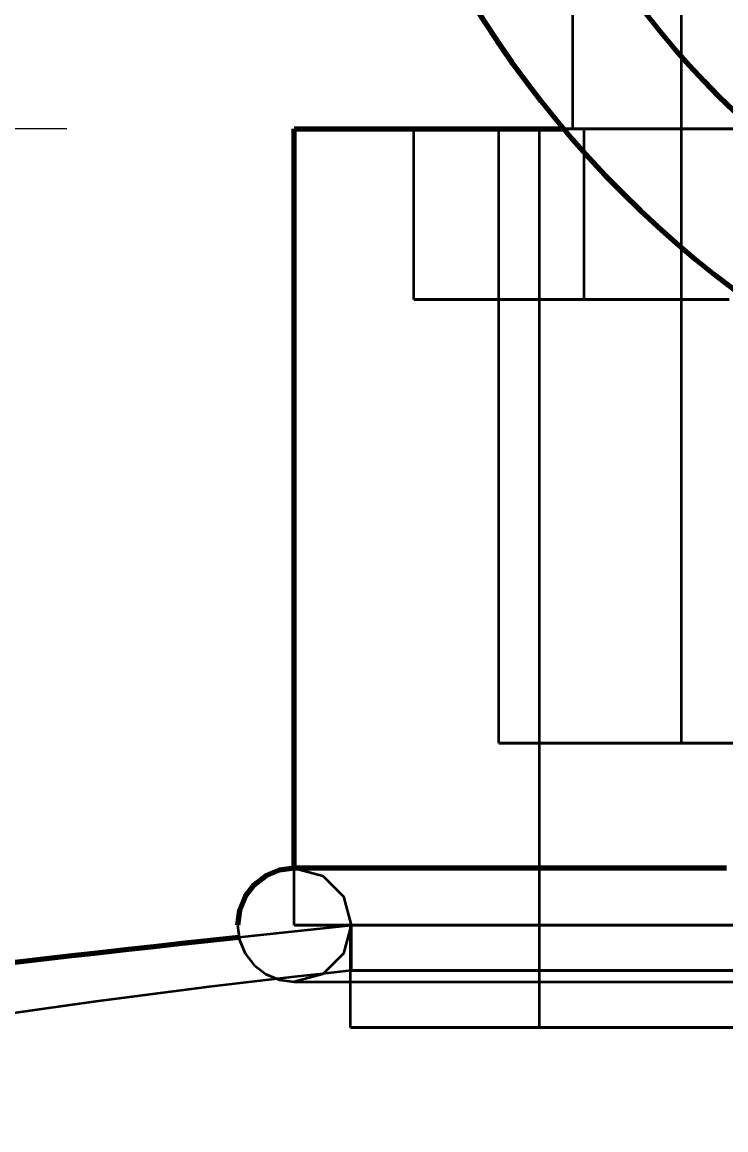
# Model space of a CAD drawing. Header units: millimetres. Extents: x 0 to 2208, y 0 to 420.
# Drawn here: x 99.356 to 101.831, y 229.63 to 233.525 of the extents above; entities that cross this region are included whole.
import ezdxf

# ---------------------------------------------------------------- set-up
doc = ezdxf.new("R2010")
doc.units = ezdxf.units.MM
doc.linetypes.add('IRAM-E-TRAZOS', pattern=[5, 4, -1])
for name, color, linetype, lineweight in [('01-VISIBLE', 7, 'CONTINUOUS', 70), ('02-OCULTA', 4, 'IRAM-E-TRAZOS', 35), ('04-COTA', 3, 'CONTINUOUS', 18), ('08-FINA', 5, 'CONTINUOUS', 18)]:
    doc.layers.add(name, color=color, linetype=linetype, lineweight=lineweight)
doc.styles.add('ISO3098', font='isocpeur.ttf')
doc.dimstyles.new('FLAMA-IRAM', dxfattribs={"dimtxt": 3.5, "dimasz": 3.5, "dimexe": 2, "dimexo": 1.5, "dimgap": 1, "dimtad": 1, "dimdec": 1, "dimtxsty": 'ISO3098', "dimblk": 'IRAM_FLECHA', "dimblk1": 'IRAM_FLECHA', "dimblk2": 'IRAM_FLECHA', "dimcen": 2.5, "dimclrd": 256, "dimclre": 256, "dimclrt": 256, "dimazin": 3, "dimtfac": 1, "dimtmove": 0, "dimatfit": 3, "dimlwd": 18, "dimlwe": 18})

# ---------------------------------------------------------------- blocks, each defined once
blk = doc.blocks.new('IRAM_FLECHA')
blk.add_solid([(0, 0), (-1, 0.125), (-1, -0.125)])

msp = doc.modelspace()

# ---------------------------------------------------------------- linework, layer by layer
at = {"layer": '01-VISIBLE'}
msp.add_line((100.313, 230.5503), (100.313, 233.1503), dxfattribs=at)
for points in [[(100.313, 233.1503), (100.4183, 233.1503), (100.5235, 233.1503), (100.6288, 233.1503), (100.734, 233.1503), (100.8393, 233.1503), (100.9445, 233.1503), (101.0498, 233.1503), (101.155, 233.1503), (101.2603, 233.1503)], [(100.313, 230.5503), (100.2612, 230.5435), (100.213, 230.5235), (100.1716, 230.4917), (100.1398, 230.4503), (100.1198, 230.402), (100.113, 230.3503)], [(101.8335, 230.5503), (101.7322, 230.5503), (101.6308, 230.5503), (101.5294, 230.5503), (101.4281, 230.5503), (101.3267, 230.5503), (101.2253, 230.5503), (101.124, 230.5503), (101.0226, 230.5503), (100.9212, 230.5503), (100.8198, 230.5503), (100.7185, 230.5503), (100.6171, 230.5503), (100.5157, 230.5503), (100.4144, 230.5503), (100.313, 230.5503)], [(99.3206, 230.2185), (99.4202, 230.2302), (99.5197, 230.2417), (99.6193, 230.253), (99.719, 230.2642), (99.8186, 230.2754), (99.9182, 230.2864), (100.0179, 230.2972), (100.1175, 230.308)]]:
    msp.add_lwpolyline(points, dxfattribs=at)
msp.add_circle((104.013, 235.4703), 3.12, dxfattribs=at)
msp.add_arc((104.013, 235.4703), 3.6, 90, -90, dxfattribs=at)
at = {"layer": '02-OCULTA'}
for p, q in [((101.293, 233.1503), (101.293, 233.9703)), ((101.6754, 233.1503), (101.6754, 233.9703)), ((100.733, 232.5503), (100.733, 233.1503)), ((101.033, 230.9903), (101.033, 233.1503)), ((101.1754, 229.9899), (101.1754, 233.1503)), ((101.333, 232.5503), (101.333, 233.1503)), ((101.6754, 230.9903), (101.6754, 233.1503)), ((100.313, 230.3503), (100.313, 230.5503)), ((100.511, 229.9899), (100.511, 230.3503)), ((100.513, 230.3503), (100.513, 230.1899))]:
    msp.add_line(p, q, dxfattribs=at)
for points in [[(101.913, 233.1503), (101.813, 233.1503), (101.713, 233.1503), (101.613, 233.1503), (101.513, 233.1503), (101.413, 233.1503), (101.313, 233.1503), (101.213, 233.1503), (101.113, 233.1503), (101.013, 233.1503), (100.913, 233.1503), (100.813, 233.1503), (100.713, 233.1503), (100.613, 233.1503), (100.513, 233.1503), (100.413, 233.1503), (100.313, 233.1503)], [(101.8432, 233.1503), (101.7422, 233.1503), (101.6413, 233.1503), (101.5404, 233.1503), (101.4395, 233.1503), (101.3385, 233.1503), (101.2376, 233.1503), (101.1367, 233.1503), (101.0358, 233.1503), (100.9348, 233.1503), (100.8339, 233.1503), (100.733, 233.1503)], [(100.733, 233.1503), (100.8339, 233.1503), (100.9348, 233.1503), (101.0358, 233.1503), (101.1367, 233.1503), (101.2376, 233.1503), (101.3385, 233.1503), (101.4395, 233.1503), (101.5404, 233.1503), (101.6413, 233.1503), (101.7422, 233.1503), (101.8432, 233.1503)], [(101.8411, 233.1503), (101.7401, 233.1503), (101.6391, 233.1503), (101.5381, 233.1503), (101.4371, 233.1503), (101.3361, 233.1503), (101.235, 233.1503), (101.134, 233.1503), (101.033, 233.1503)], [(101.033, 233.1503), (101.134, 233.1503), (101.235, 233.1503), (101.3361, 233.1503), (101.4371, 233.1503), (101.5381, 233.1503), (101.6391, 233.1503), (101.7401, 233.1503), (101.8411, 233.1503)], [(101.8848, 233.1503), (101.7835, 233.1503), (101.6821, 233.1503), (101.5808, 233.1503), (101.4794, 233.1503), (101.3781, 233.1503), (101.2767, 233.1503), (101.1754, 233.1503)], [(101.1754, 233.1503), (101.2767, 233.1503), (101.3781, 233.1503), (101.4794, 233.1503), (101.5808, 233.1503), (101.6821, 233.1503), (101.7835, 233.1503), (101.8848, 233.1503)], [(101.2603, 233.1503), (101.3604, 233.1503), (101.4605, 233.1503), (101.5606, 233.1503), (101.6607, 233.1503), (101.7608, 233.1503), (101.8609, 233.1503)], [(101.8974, 233.1503), (101.7967, 233.1503), (101.696, 233.1503), (101.5952, 233.1503), (101.4945, 233.1503), (101.3937, 233.1503), (101.293, 233.1503)], [(101.293, 233.1503), (101.3937, 233.1503), (101.4945, 233.1503), (101.5952, 233.1503), (101.696, 233.1503), (101.7967, 233.1503), (101.8974, 233.1503)], [(101.8387, 233.1503), (101.7375, 233.1503), (101.6364, 233.1503), (101.5353, 233.1503), (101.4341, 233.1503), (101.333, 233.1503)], [(101.333, 233.1503), (101.4341, 233.1503), (101.5353, 233.1503), (101.6364, 233.1503), (101.7375, 233.1503), (101.8387, 233.1503)], [(101.8787, 233.1503), (101.777, 233.1503), (101.6754, 233.1503)], [(101.6754, 233.1503), (101.777, 233.1503), (101.8787, 233.1503)], [(101.8787, 233.1503), (101.777, 233.1503), (101.6754, 233.1503)], [(101.6754, 233.1503), (101.777, 233.1503), (101.8787, 233.1503)], [(101.8432, 232.5503), (101.7422, 232.5503), (101.6413, 232.5503), (101.5404, 232.5503), (101.4395, 232.5503), (101.3385, 232.5503), (101.2376, 232.5503), (101.1367, 232.5503), (101.0358, 232.5503), (100.9348, 232.5503), (100.8339, 232.5503), (100.733, 232.5503)], [(100.733, 232.5503), (100.8339, 232.5503), (100.9348, 232.5503), (101.0358, 232.5503), (101.1367, 232.5503), (101.2376, 232.5503), (101.3385, 232.5503), (101.4395, 232.5503), (101.5404, 232.5503), (101.6413, 232.5503), (101.7422, 232.5503), (101.8432, 232.5503)], [(101.8387, 232.5503), (101.7375, 232.5503), (101.6364, 232.5503), (101.5353, 232.5503), (101.4341, 232.5503), (101.333, 232.5503)], [(101.333, 232.5503), (101.4341, 232.5503), (101.5353, 232.5503), (101.6364, 232.5503), (101.7375, 232.5503), (101.8387, 232.5503)], [(101.8411, 230.9903), (101.7401, 230.9903), (101.6391, 230.9903), (101.5381, 230.9903), (101.4371, 230.9903), (101.3361, 230.9903), (101.235, 230.9903), (101.134, 230.9903), (101.033, 230.9903)], [(101.033, 230.9903), (101.134, 230.9903), (101.235, 230.9903), (101.3361, 230.9903), (101.4371, 230.9903), (101.5381, 230.9903), (101.6391, 230.9903), (101.7401, 230.9903), (101.8411, 230.9903)], [(101.8787, 230.9903), (101.777, 230.9903), (101.6754, 230.9903)], [(101.6754, 230.9903), (101.777, 230.9903), (101.8787, 230.9903)], [(101.8335, 230.5503), (101.7322, 230.5503), (101.6308, 230.5503), (101.5294, 230.5503), (101.4281, 230.5503), (101.3267, 230.5503), (101.2253, 230.5503), (101.124, 230.5503), (101.0226, 230.5503), (100.9212, 230.5503), (100.8198, 230.5503), (100.7185, 230.5503), (100.6171, 230.5503), (100.5157, 230.5503), (100.4144, 230.5503), (100.313, 230.5503)], [(100.313, 230.5503), (100.413, 230.5235), (100.4862, 230.4503), (100.513, 230.3503), (100.4862, 230.2503), (100.413, 230.1771), (100.313, 230.1503)], [(100.113, 230.3503), (100.1198, 230.2985), (100.1398, 230.2503), (100.1716, 230.2089), (100.213, 230.1771), (100.2612, 230.1571), (100.313, 230.1503)], [(100.1175, 230.308), (100.1834, 230.315), (100.2494, 230.3219), (100.3153, 230.3288), (100.3812, 230.3358), (100.4471, 230.3428), (100.513, 230.3503)], [(101.913, 230.3503), (101.813, 230.3503), (101.713, 230.3503), (101.613, 230.3503), (101.513, 230.3503), (101.413, 230.3503), (101.313, 230.3503), (101.213, 230.3503), (101.113, 230.3503), (101.013, 230.3503), (100.913, 230.3503), (100.813, 230.3503), (100.713, 230.3503), (100.613, 230.3503), (100.513, 230.3503), (100.413, 230.3503), (100.313, 230.3503)], [(100.313, 230.3503), (100.413, 230.3503), (100.513, 230.3503), (100.613, 230.3503), (100.713, 230.3503), (100.813, 230.3503), (100.913, 230.3503), (101.013, 230.3503), (101.113, 230.3503), (101.213, 230.3503), (101.313, 230.3503), (101.413, 230.3503), (101.513, 230.3503), (101.613, 230.3503), (101.713, 230.3503), (101.813, 230.3503), (101.913, 230.3503)], [(101.9118, 230.3503), (101.8117, 230.3503), (101.7117, 230.3503), (101.6116, 230.3503), (101.5116, 230.3503), (101.4115, 230.3503), (101.3115, 230.3503), (101.2114, 230.3503), (101.1113, 230.3503), (101.0113, 230.3503), (100.9112, 230.3503), (100.8112, 230.3503), (100.7111, 230.3503), (100.6111, 230.3503), (100.511, 230.3503)], [(100.511, 230.3503), (100.6111, 230.3503), (100.7111, 230.3503), (100.8112, 230.3503), (100.9112, 230.3503), (101.0113, 230.3503), (101.1113, 230.3503), (101.2114, 230.3503), (101.3115, 230.3503), (101.4115, 230.3503), (101.5116, 230.3503), (101.6116, 230.3503), (101.7117, 230.3503), (101.8117, 230.3503), (101.9118, 230.3503)], [(101.8318, 230.3503), (101.7304, 230.3503), (101.6289, 230.3503), (101.5275, 230.3503), (101.426, 230.3503), (101.3246, 230.3503), (101.2231, 230.3503), (101.1217, 230.3503), (101.0202, 230.3503), (100.9188, 230.3503), (100.8173, 230.3503), (100.7159, 230.3503), (100.6144, 230.3503), (100.513, 230.3503)], [(100.513, 230.3503), (100.6144, 230.3503), (100.7159, 230.3503), (100.8173, 230.3503), (100.9188, 230.3503), (101.0202, 230.3503), (101.1217, 230.3503), (101.2231, 230.3503), (101.3246, 230.3503), (101.426, 230.3503), (101.5275, 230.3503), (101.6289, 230.3503), (101.7304, 230.3503), (101.8318, 230.3503)], [(100.513, 230.1899), (100.4131, 230.179), (100.3132, 230.1679), (100.2134, 230.1564), (100.1136, 230.1446), (100.0138, 230.1325), (99.9141, 230.1201), (99.8144, 230.1074), (99.7148, 230.0944), (99.6152, 230.0811), (99.5157, 230.0674), (99.4161, 230.0534), (99.3167, 230.0391)], [(101.913, 230.1899), (101.813, 230.1899), (101.713, 230.1899), (101.613, 230.1899), (101.513, 230.1899), (101.413, 230.1899), (101.313, 230.1899), (101.213, 230.1899), (101.113, 230.1899), (101.013, 230.1899), (100.913, 230.1899), (100.813, 230.1899), (100.713, 230.1899), (100.613, 230.1899), (100.513, 230.1899)], [(100.513, 230.1899), (100.613, 230.1899), (100.713, 230.1899), (100.813, 230.1899), (100.913, 230.1899), (101.013, 230.1899), (101.113, 230.1899), (101.213, 230.1899), (101.313, 230.1899), (101.413, 230.1899), (101.513, 230.1899), (101.613, 230.1899), (101.713, 230.1899), (101.813, 230.1899), (101.913, 230.1899)], [(100.313, 230.1503), (100.413, 230.1503), (100.513, 230.1503), (100.613, 230.1503), (100.713, 230.1503), (100.813, 230.1503), (100.913, 230.1503), (101.013, 230.1503), (101.113, 230.1503), (101.213, 230.1503), (101.313, 230.1503), (101.413, 230.1503), (101.513, 230.1503), (101.613, 230.1503), (101.713, 230.1503), (101.813, 230.1503), (101.913, 230.1503)], [(100.313, 230.1503), (100.413, 230.1503), (100.513, 230.1503), (100.613, 230.1503), (100.713, 230.1503), (100.813, 230.1503), (100.913, 230.1503), (101.013, 230.1503), (101.113, 230.1503), (101.213, 230.1503), (101.313, 230.1503), (101.413, 230.1503), (101.513, 230.1503), (101.613, 230.1503), (101.713, 230.1503), (101.813, 230.1503), (101.913, 230.1503)], [(101.9118, 229.9899), (101.8117, 229.9899), (101.7117, 229.9899), (101.6116, 229.9899), (101.5116, 229.9899), (101.4115, 229.9899), (101.3115, 229.9899), (101.2114, 229.9899), (101.1113, 229.9899), (101.0113, 229.9899), (100.9112, 229.9899), (100.8112, 229.9899), (100.7111, 229.9899), (100.6111, 229.9899), (100.511, 229.9899)], [(100.511, 229.9899), (100.6111, 229.9899), (100.7111, 229.9899), (100.8112, 229.9899), (100.9112, 229.9899), (101.0113, 229.9899), (101.1113, 229.9899), (101.2114, 229.9899), (101.3115, 229.9899), (101.4115, 229.9899), (101.5116, 229.9899), (101.6116, 229.9899), (101.7117, 229.9899), (101.8117, 229.9899), (101.9118, 229.9899)], [(101.8848, 229.9899), (101.7835, 229.9899), (101.6821, 229.9899), (101.5808, 229.9899), (101.4794, 229.9899), (101.3781, 229.9899), (101.2767, 229.9899), (101.1754, 229.9899)], [(101.1754, 229.9899), (101.2767, 229.9899), (101.3781, 229.9899), (101.4794, 229.9899), (101.5808, 229.9899), (101.6821, 229.9899), (101.7835, 229.9899), (101.8848, 229.9899)]]:
    msp.add_lwpolyline(points, dxfattribs=at)
msp.add_circle((104.013, 235.4703), 3.6, dxfattribs=at)
at = {"layer": '08-FINA'}
msp.add_circle((108.013, 237.4713), 13.05, dxfattribs=at)

# ---------------------------------------------------------------- dimensions: what is measured, and where the dimension line sits
at = {"layer": '04-COTA'}
msp.add_linear_dim(base=(68.813, 123.3351), p1=(85.013, 123.3351), p2=(101.013, 233.1503), angle=90, dimstyle='FLAMA-IRAM', override={"dimlfac": 5}, dxfattribs=at).render()

doc.saveas('drawing.dxf')
